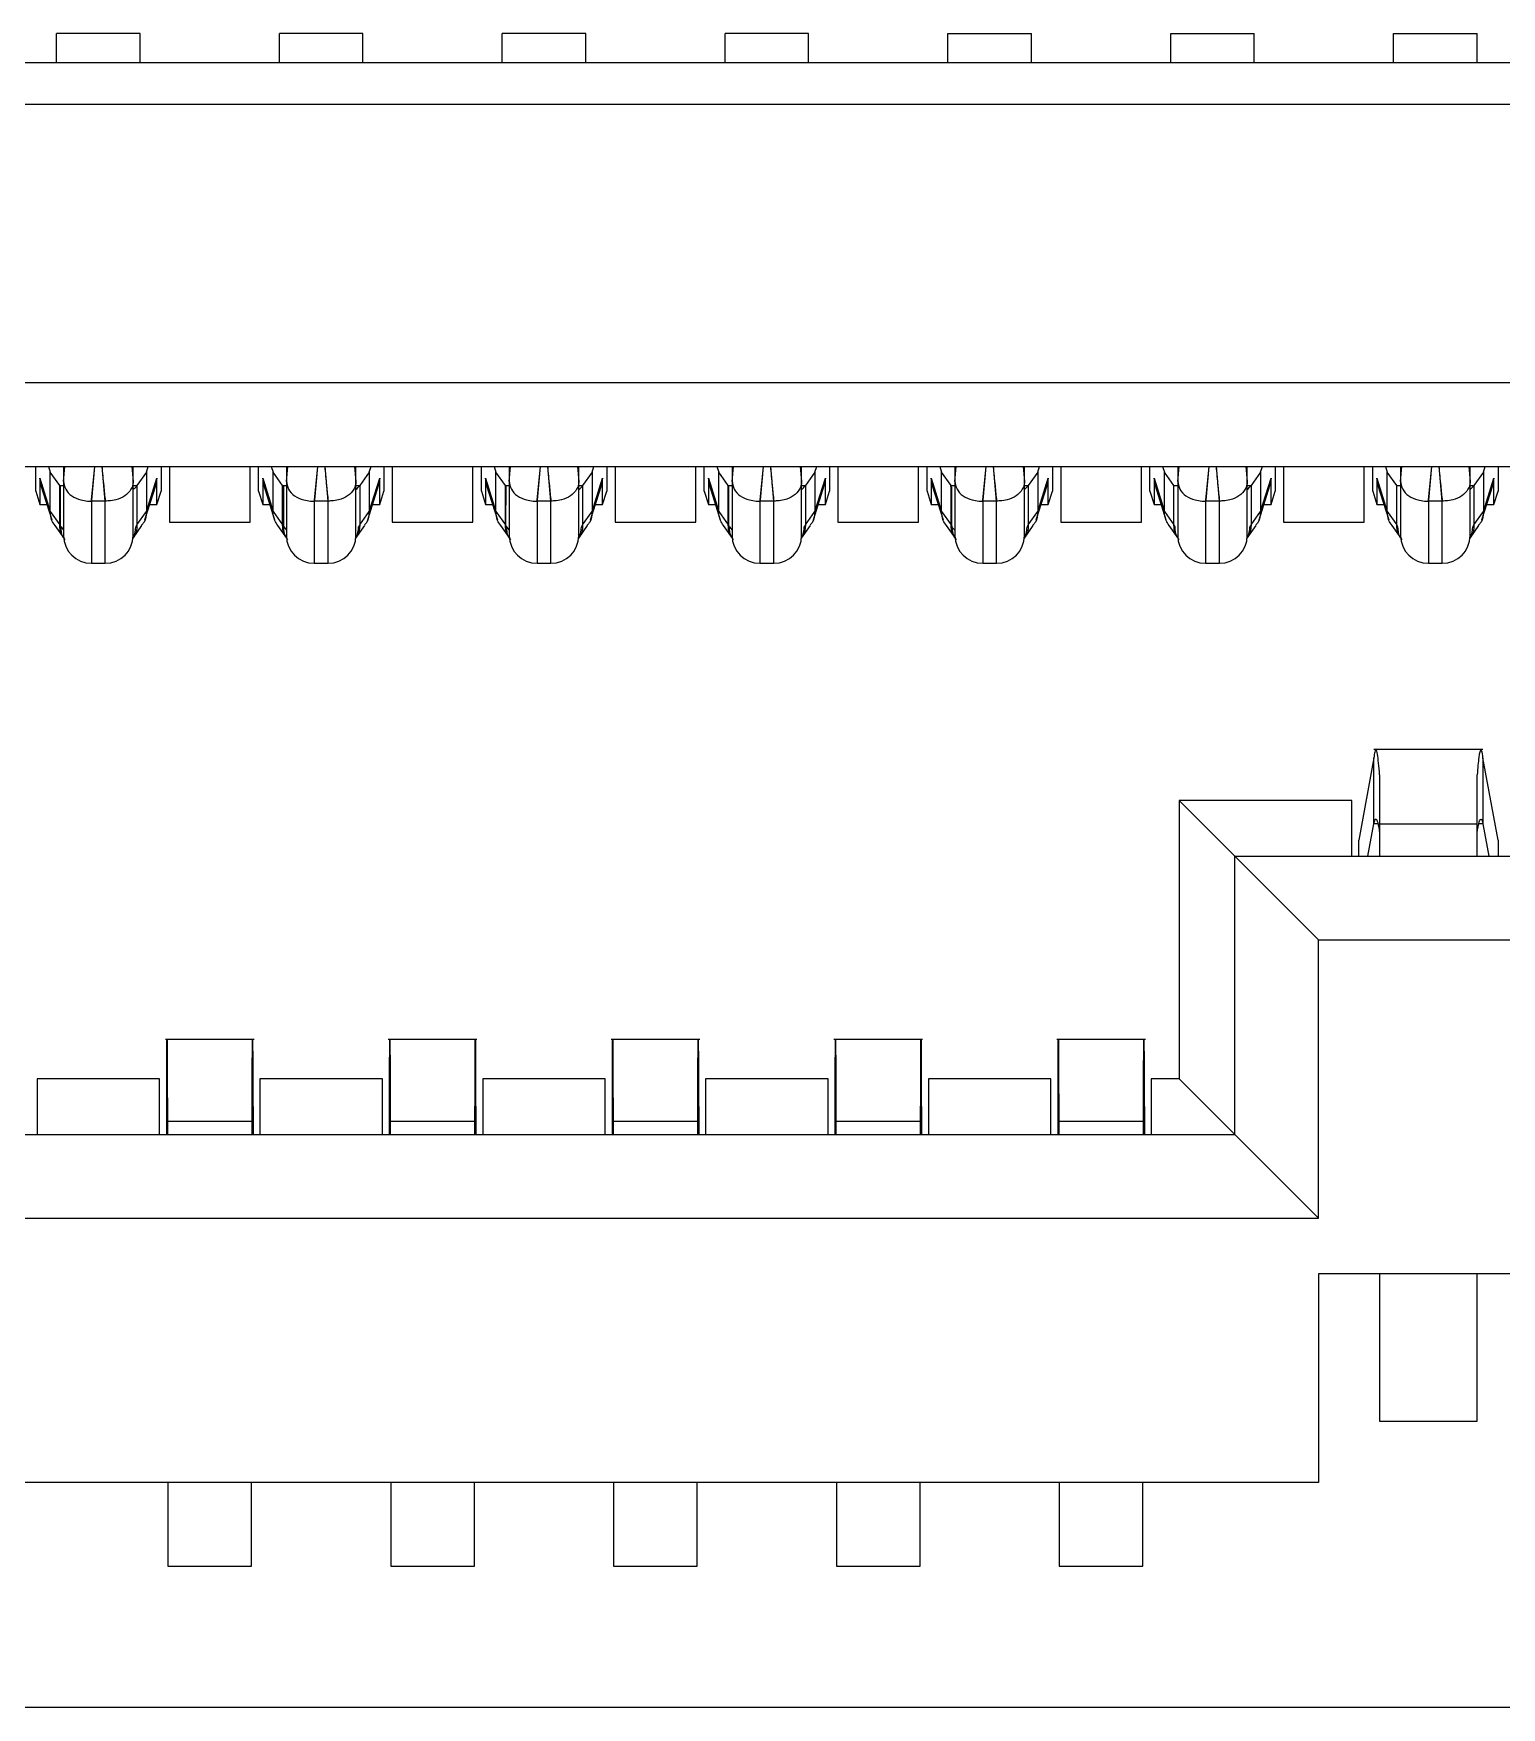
# Model space of a CAD drawing. Header units: millimetres. Extents: x -98.2 to -8.2, y 5.1 to 75.1.
# Drawn here: x -45.28 to -40.01, y 5.12 to 11.14 of the extents above; entities that cross this region are included whole.
import ezdxf

# ---------------------------------------------------------------- set-up
doc = ezdxf.new("R2010")
doc.units = ezdxf.units.MM

msp = doc.modelspace()

# ---------------------------------------------------------------- linework, layer by layer
at = {"color": 7, "linetype": 'Continuous', "lineweight": 25}
for p, q in [((-44.8945, 11.1363), (-45.1945, 11.1363)), ((-45.1945, 11.0313), (-45.1945, 11.1363)), ((-44.8945, 11.0313), (-44.8945, 11.1363)), ((-44.0945, 11.1363), (-44.3945, 11.1363)), ((-44.3945, 11.0313), (-44.3945, 11.1363)), ((-44.0945, 11.0313), (-44.0945, 11.1363)), ((-43.2945, 11.1363), (-43.5945, 11.1363)), ((-43.5945, 11.0313), (-43.5945, 11.1363)), ((-43.2945, 11.0313), (-43.2945, 11.1363)), ((-42.4945, 11.1363), (-42.7945, 11.1363)), ((-42.7945, 11.0313), (-42.7945, 11.1363)), ((-42.4945, 11.0313), (-42.4945, 11.1363)), ((-41.9945, 11.1363), (-41.6945, 11.1363)), ((-41.9945, 11.0313), (-41.9945, 11.1363)), ((-41.6945, 11.0313), (-41.6945, 11.1363)), ((-41.1945, 11.1363), (-40.8945, 11.1363)), ((-41.1945, 11.0313), (-41.1945, 11.1363)), ((-40.8945, 11.0313), (-40.8945, 11.1363)), ((-40.3945, 11.1363), (-40.0945, 11.1363)), ((-40.3945, 11.0313), (-40.3945, 11.1363)), ((-40.0945, 11.0313), (-40.0945, 11.1363)), ((-20.1324, 11.0313), (-56.5966, 11.0313)), ((-20.2695, 10.8813), (-56.4595, 10.8813)), ((-21.2195, 9.8813), (-55.5095, 9.8813)), ((-55.2095, 9.5813), (-21.5195, 9.5813)), ((-45.2695, 9.4928), (-45.2695, 9.5813)), ((-45.2236, 9.5813), (-45.217, 9.5602)), ((-45.1695, 9.5813), (-45.1694, 9.5276)), ((-45.1694, 9.5276), (-45.1647, 9.5813)), ((-45.0583, 9.5815), (-45.069, 9.4596)), ((-45.069, 9.4596), (-45.0569, 9.5815)), ((-45.0197, 9.4568), (-45.0307, 9.5815)), ((-44.9243, 9.5813), (-44.9196, 9.5276)), ((-44.9196, 9.5276), (-44.9195, 9.5813)), ((-44.872, 9.5602), (-44.8654, 9.5813)), ((-44.8195, 9.5813), (-44.8195, 9.4928)), ((-44.7895, 9.5813), (-44.7895, 9.3813)), ((-44.4995, 9.3813), (-44.4995, 9.5813)), ((-44.4695, 9.4928), (-44.4695, 9.5813)), ((-44.4236, 9.5813), (-44.417, 9.5602)), ((-44.3695, 9.5813), (-44.3694, 9.5276)), ((-44.3694, 9.5276), (-44.3647, 9.5813)), ((-44.2583, 9.5815), (-44.269, 9.4596)), ((-44.269, 9.4596), (-44.2569, 9.5815)), ((-44.2197, 9.4568), (-44.2307, 9.5815)), ((-44.1243, 9.5813), (-44.1196, 9.5276)), ((-44.1196, 9.5276), (-44.1195, 9.5813)), ((-44.072, 9.5602), (-44.0654, 9.5813)), ((-44.0195, 9.5813), (-44.0195, 9.4928)), ((-43.9895, 9.5813), (-43.9895, 9.3813)), ((-43.6995, 9.3813), (-43.6995, 9.5813)), ((-43.6695, 9.4928), (-43.6695, 9.5813)), ((-43.6236, 9.5813), (-43.617, 9.5602)), ((-43.5695, 9.5813), (-43.5694, 9.5276)), ((-43.5694, 9.5276), (-43.5647, 9.5813)), ((-43.4583, 9.5815), (-43.469, 9.4596)), ((-43.469, 9.4596), (-43.4569, 9.5815)), ((-43.4197, 9.4568), (-43.4307, 9.5815)), ((-43.3243, 9.5813), (-43.3196, 9.5276)), ((-43.3196, 9.5276), (-43.3195, 9.5813)), ((-43.272, 9.5602), (-43.2654, 9.5813)), ((-43.2195, 9.5813), (-43.2195, 9.4928)), ((-43.1895, 9.5813), (-43.1895, 9.3813)), ((-42.8995, 9.3813), (-42.8995, 9.5813)), ((-42.8695, 9.4928), (-42.8695, 9.5813)), ((-42.8236, 9.5813), (-42.817, 9.5602)), ((-42.7695, 9.5813), (-42.7694, 9.5276)), ((-42.7694, 9.5276), (-42.7647, 9.5813)), ((-42.6583, 9.5815), (-42.669, 9.4596)), ((-42.669, 9.4596), (-42.6569, 9.5815)), ((-42.6197, 9.4568), (-42.6307, 9.5815)), ((-42.5243, 9.5813), (-42.5196, 9.5276)), ((-42.5196, 9.5276), (-42.5195, 9.5813)), ((-42.472, 9.5602), (-42.4654, 9.5813)), ((-42.4195, 9.5813), (-42.4195, 9.4928)), ((-42.3895, 9.5813), (-42.3895, 9.3813)), ((-42.0995, 9.3813), (-42.0995, 9.5813)), ((-42.0695, 9.4928), (-42.0695, 9.5813)), ((-42.0236, 9.5813), (-42.017, 9.5602)), ((-41.9695, 9.5813), (-41.9694, 9.5276)), ((-41.9694, 9.5276), (-41.9647, 9.5813)), ((-41.8583, 9.5815), (-41.869, 9.4596)), ((-41.869, 9.4596), (-41.8569, 9.5815)), ((-41.8197, 9.4568), (-41.8307, 9.5815)), ((-41.7243, 9.5813), (-41.7196, 9.5276)), ((-41.7196, 9.5276), (-41.7195, 9.5813)), ((-41.672, 9.5602), (-41.6654, 9.5813)), ((-41.6195, 9.5813), (-41.6195, 9.4928)), ((-41.5895, 9.5813), (-41.5895, 9.3813)), ((-41.2995, 9.3813), (-41.2995, 9.5813)), ((-41.2695, 9.4928), (-41.2695, 9.5813)), ((-41.2236, 9.5813), (-41.217, 9.5602)), ((-41.1695, 9.5813), (-41.1694, 9.5276)), ((-41.1694, 9.5276), (-41.1647, 9.5813)), ((-41.0583, 9.5815), (-41.069, 9.4596)), ((-41.069, 9.4596), (-41.0569, 9.5815)), ((-41.0197, 9.4568), (-41.0307, 9.5815)), ((-40.9243, 9.5813), (-40.9196, 9.5276)), ((-40.9196, 9.5276), (-40.9195, 9.5813)), ((-40.872, 9.5602), (-40.8654, 9.5813)), ((-40.8195, 9.5813), (-40.8195, 9.4928)), ((-40.7895, 9.5813), (-40.7895, 9.3813)), ((-40.4995, 9.3813), (-40.4995, 9.5813)), ((-40.4695, 9.4928), (-40.4695, 9.5813)), ((-40.4236, 9.5813), (-40.417, 9.5602)), ((-40.3695, 9.5813), (-40.3694, 9.5276)), ((-40.3694, 9.5276), (-40.3647, 9.5813)), ((-40.2583, 9.5815), (-40.269, 9.4596)), ((-40.269, 9.4596), (-40.2569, 9.5815)), ((-40.2197, 9.4568), (-40.2307, 9.5815)), ((-40.1243, 9.5813), (-40.1196, 9.5276)), ((-40.1196, 9.5276), (-40.1195, 9.5813)), ((-40.072, 9.5602), (-40.0654, 9.5813)), ((-40.0195, 9.5813), (-40.0195, 9.4928)), ((-45.2545, 9.5391), (-45.217, 9.4189)), ((-45.2545, 9.5391), (-45.2545, 9.4449)), ((-45.2491, 9.5129), (-45.2545, 9.5391)), ((-45.2505, 9.5126), (-45.2119, 9.3891)), ((-45.1832, 9.5123), (-45.217, 9.5602)), ((-45.217, 9.4189), (-45.217, 9.5602)), ((-45.1832, 9.5123), (-45.1809, 9.5099)), ((-45.1832, 9.371), (-45.1832, 9.5123)), ((-45.1832, 9.5123), (-45.1695, 9.5123)), ((-45.182, 9.5098), (-45.1819, 9.3662)), ((-45.1695, 9.5276), (-45.1695, 9.3332)), ((-44.9195, 9.3332), (-44.9195, 9.5276)), ((-44.9195, 9.5123), (-44.9058, 9.5123)), ((-44.872, 9.5602), (-44.9058, 9.5123)), ((-44.9058, 9.5123), (-44.9058, 9.371)), ((-44.8771, 9.3891), (-44.8385, 9.5126)), ((-44.872, 9.5602), (-44.872, 9.4189)), ((-44.872, 9.4189), (-44.8345, 9.5391)), ((-44.8345, 9.5391), (-44.8399, 9.5129)), ((-44.8345, 9.4449), (-44.8345, 9.5391)), ((-44.4545, 9.5391), (-44.417, 9.4189)), ((-44.4545, 9.5391), (-44.4545, 9.4449)), ((-44.4491, 9.5129), (-44.4545, 9.5391)), ((-44.4505, 9.5126), (-44.4119, 9.3891)), ((-44.3832, 9.5123), (-44.417, 9.5602)), ((-44.417, 9.4189), (-44.417, 9.5602)), ((-44.3832, 9.5123), (-44.3805, 9.5095)), ((-44.3832, 9.371), (-44.3832, 9.5123)), ((-44.3832, 9.5123), (-44.3695, 9.5123)), ((-44.3802, 9.5099), (-44.3801, 9.3659)), ((-44.3695, 9.5276), (-44.3695, 9.3332)), ((-44.1195, 9.3332), (-44.1195, 9.5276)), ((-44.1195, 9.5123), (-44.1058, 9.5123)), ((-44.072, 9.5602), (-44.1058, 9.5123)), ((-44.1058, 9.5123), (-44.1058, 9.371)), ((-44.0771, 9.3891), (-44.0385, 9.5126)), ((-44.072, 9.5602), (-44.072, 9.4189)), ((-44.072, 9.4189), (-44.0345, 9.5391)), ((-44.0345, 9.5391), (-44.0399, 9.5129)), ((-44.0345, 9.4449), (-44.0345, 9.5391)), ((-43.6545, 9.5391), (-43.617, 9.4189)), ((-43.6545, 9.5391), (-43.6545, 9.4449)), ((-43.6491, 9.5129), (-43.6545, 9.5391)), ((-43.6505, 9.5126), (-43.6119, 9.3891)), ((-43.5832, 9.5123), (-43.617, 9.5602)), ((-43.617, 9.4189), (-43.617, 9.5602)), ((-43.5832, 9.371), (-43.5832, 9.5123)), ((-43.5832, 9.5123), (-43.5695, 9.5123)), ((-43.5818, 9.5116), (-43.5823, 9.3698)), ((-43.5695, 9.5276), (-43.5695, 9.3332)), ((-43.3195, 9.3332), (-43.3195, 9.5276)), ((-43.3195, 9.5123), (-43.3058, 9.5123)), ((-43.272, 9.5602), (-43.3058, 9.5123)), ((-43.3058, 9.5123), (-43.3058, 9.371)), ((-43.2771, 9.3891), (-43.2385, 9.5126)), ((-43.272, 9.5602), (-43.272, 9.4189)), ((-43.272, 9.4189), (-43.2345, 9.5391)), ((-43.2345, 9.5391), (-43.2399, 9.5129)), ((-43.2345, 9.4449), (-43.2345, 9.5391)), ((-42.8545, 9.5391), (-42.817, 9.4189)), ((-42.8545, 9.5391), (-42.8545, 9.4449)), ((-42.8491, 9.5129), (-42.8545, 9.5391)), ((-42.8505, 9.5126), (-42.8119, 9.3891)), ((-42.7832, 9.5123), (-42.817, 9.5602)), ((-42.817, 9.4189), (-42.817, 9.5602)), ((-42.7832, 9.371), (-42.7832, 9.5123)), ((-42.7832, 9.5123), (-42.7695, 9.5123)), ((-42.7817, 9.5115), (-42.782, 9.3694)), ((-42.7695, 9.5276), (-42.7695, 9.3332)), ((-42.5195, 9.3332), (-42.5195, 9.5276)), ((-42.5195, 9.5123), (-42.5058, 9.5123)), ((-42.472, 9.5602), (-42.5058, 9.5123)), ((-42.5058, 9.5123), (-42.5058, 9.371)), ((-42.4771, 9.3891), (-42.4385, 9.5126)), ((-42.472, 9.5602), (-42.472, 9.4189)), ((-42.472, 9.4189), (-42.4345, 9.5391)), ((-42.4345, 9.5391), (-42.4399, 9.5129)), ((-42.4345, 9.4449), (-42.4345, 9.5391)), ((-42.0545, 9.5391), (-42.017, 9.4189)), ((-42.0545, 9.5391), (-42.0545, 9.4449)), ((-42.0491, 9.5129), (-42.0545, 9.5391)), ((-42.0505, 9.5126), (-42.0119, 9.3891)), ((-41.9832, 9.5123), (-42.017, 9.5602)), ((-42.017, 9.4189), (-42.017, 9.5602)), ((-41.9832, 9.5123), (-41.9695, 9.5123)), ((-41.9832, 9.371), (-41.9832, 9.5081)), ((-41.9814, 9.5068), (-41.9812, 9.3632)), ((-41.9695, 9.5276), (-41.9695, 9.3332)), ((-41.7195, 9.3332), (-41.7195, 9.5276)), ((-41.7195, 9.5123), (-41.7058, 9.5123)), ((-41.672, 9.5602), (-41.7058, 9.5123)), ((-41.7058, 9.5123), (-41.7058, 9.371)), ((-41.6771, 9.3891), (-41.6385, 9.5126)), ((-41.672, 9.5602), (-41.672, 9.4189)), ((-41.672, 9.4189), (-41.6345, 9.5391)), ((-41.6345, 9.5391), (-41.6399, 9.5129)), ((-41.6345, 9.4449), (-41.6345, 9.5391)), ((-41.2545, 9.5391), (-41.217, 9.4189)), ((-41.2545, 9.5391), (-41.2545, 9.4449)), ((-41.2491, 9.5129), (-41.2545, 9.5391)), ((-41.2505, 9.5126), (-41.2119, 9.3891)), ((-41.1832, 9.5123), (-41.217, 9.5602)), ((-41.217, 9.4189), (-41.217, 9.5602)), ((-41.1832, 9.371), (-41.1832, 9.5123)), ((-41.1832, 9.5123), (-41.1695, 9.5123)), ((-41.1695, 9.5276), (-41.1695, 9.3332)), ((-40.9195, 9.3332), (-40.9195, 9.5276)), ((-40.9195, 9.5123), (-40.9058, 9.5123)), ((-40.872, 9.5602), (-40.9058, 9.5123)), ((-40.9058, 9.5123), (-40.9058, 9.371)), ((-40.8771, 9.3891), (-40.8385, 9.5126)), ((-40.872, 9.5602), (-40.872, 9.4189)), ((-40.872, 9.4189), (-40.8345, 9.5391)), ((-40.8345, 9.5391), (-40.8399, 9.5129)), ((-40.8345, 9.4449), (-40.8345, 9.5391)), ((-40.4545, 9.5391), (-40.417, 9.4189)), ((-40.4545, 9.5391), (-40.4545, 9.4449)), ((-40.4491, 9.5129), (-40.4545, 9.5391)), ((-40.4505, 9.5126), (-40.4119, 9.3891)), ((-40.3832, 9.5123), (-40.417, 9.5602)), ((-40.417, 9.4189), (-40.417, 9.5602)), ((-40.3832, 9.371), (-40.3832, 9.5123)), ((-40.3832, 9.5123), (-40.3695, 9.5123)), ((-40.3695, 9.5276), (-40.3695, 9.3332)), ((-40.1195, 9.3332), (-40.1195, 9.5276)), ((-40.1195, 9.5123), (-40.1058, 9.5123)), ((-40.072, 9.5602), (-40.1058, 9.5123)), ((-40.1058, 9.5123), (-40.1058, 9.371)), ((-40.0771, 9.3891), (-40.0385, 9.5126)), ((-40.072, 9.5602), (-40.072, 9.4189)), ((-40.072, 9.4189), (-40.0345, 9.5391)), ((-40.0345, 9.5391), (-40.0399, 9.5129)), ((-40.0345, 9.4449), (-40.0345, 9.5391)), ((-45.2695, 9.4928), (-45.2545, 9.4449)), ((-45.2545, 9.4449), (-45.2293, 9.4449)), ((-45.1832, 9.4449), (-45.182, 9.4449)), ((-45.0695, 9.4562), (-45.069, 9.4596)), ((-45.0196, 9.4568), (-45.0695, 9.4562)), ((-45.0695, 9.4562), (-45.0695, 9.2332)), ((-45.0195, 9.2332), (-45.0195, 9.4568)), ((-44.8597, 9.4449), (-44.8345, 9.4449)), ((-44.8345, 9.4449), (-44.8195, 9.4928)), ((-44.4695, 9.4928), (-44.4545, 9.4449)), ((-44.4545, 9.4449), (-44.4293, 9.4449)), ((-44.2695, 9.4562), (-44.269, 9.4596)), ((-44.2196, 9.4568), (-44.2695, 9.4562)), ((-44.2695, 9.4562), (-44.2695, 9.2332)), ((-44.2195, 9.2332), (-44.2195, 9.4568)), ((-44.0597, 9.4449), (-44.0345, 9.4449)), ((-44.0345, 9.4449), (-44.0195, 9.4928)), ((-43.6695, 9.4928), (-43.6545, 9.4449)), ((-43.6545, 9.4449), (-43.6293, 9.4449)), ((-43.5832, 9.4449), (-43.5821, 9.4449)), ((-43.4695, 9.4562), (-43.469, 9.4596)), ((-43.4196, 9.4568), (-43.4695, 9.4562)), ((-43.4695, 9.4562), (-43.4695, 9.2332)), ((-43.4195, 9.2332), (-43.4195, 9.4568)), ((-43.2597, 9.4449), (-43.2345, 9.4449)), ((-43.2345, 9.4449), (-43.2195, 9.4928)), ((-42.8695, 9.4928), (-42.8545, 9.4449)), ((-42.8545, 9.4449), (-42.8293, 9.4449)), ((-42.7832, 9.4449), (-42.7818, 9.4449)), ((-42.6695, 9.4562), (-42.669, 9.4596)), ((-42.6196, 9.4568), (-42.6695, 9.4562)), ((-42.6695, 9.4562), (-42.6695, 9.2332)), ((-42.6195, 9.2332), (-42.6195, 9.4568)), ((-42.4597, 9.4449), (-42.4345, 9.4449)), ((-42.4345, 9.4449), (-42.4195, 9.4928)), ((-42.0695, 9.4928), (-42.0545, 9.4449)), ((-42.0545, 9.4449), (-42.0293, 9.4449)), ((-41.9832, 9.4449), (-41.9813, 9.4449)), ((-41.8695, 9.4562), (-41.869, 9.4596)), ((-41.8196, 9.4568), (-41.8695, 9.4562)), ((-41.8695, 9.4562), (-41.8695, 9.2332)), ((-41.8195, 9.2332), (-41.8195, 9.4568)), ((-41.6597, 9.4449), (-41.6345, 9.4449)), ((-41.6345, 9.4449), (-41.6195, 9.4928)), ((-41.2695, 9.4928), (-41.2545, 9.4449)), ((-41.2545, 9.4449), (-41.2293, 9.4449)), ((-41.0695, 9.4562), (-41.069, 9.4596)), ((-41.0196, 9.4568), (-41.0695, 9.4562)), ((-41.0695, 9.4562), (-41.0695, 9.2332)), ((-41.0195, 9.2332), (-41.0195, 9.4568)), ((-40.8597, 9.4449), (-40.8345, 9.4449)), ((-40.8345, 9.4449), (-40.8195, 9.4928)), ((-40.4695, 9.4928), (-40.4545, 9.4449)), ((-40.4545, 9.4449), (-40.4293, 9.4449)), ((-40.2695, 9.4562), (-40.269, 9.4596)), ((-40.2196, 9.4568), (-40.2695, 9.4562)), ((-40.2695, 9.4562), (-40.2695, 9.2332)), ((-40.2195, 9.2332), (-40.2195, 9.4568)), ((-40.0597, 9.4449), (-40.0345, 9.4449)), ((-40.0345, 9.4449), (-40.0195, 9.4928)), ((-45.217, 9.4189), (-45.1832, 9.371)), ((-44.9058, 9.371), (-44.872, 9.4189)), ((-44.7895, 9.3813), (-44.4995, 9.3813)), ((-44.417, 9.4189), (-44.3832, 9.371)), ((-44.1058, 9.371), (-44.072, 9.4189)), ((-43.9895, 9.3813), (-43.6995, 9.3813)), ((-43.617, 9.4189), (-43.5832, 9.371)), ((-43.3058, 9.371), (-43.272, 9.4189)), ((-43.1895, 9.3813), (-42.8995, 9.3813)), ((-42.817, 9.4189), (-42.7832, 9.371)), ((-42.5058, 9.371), (-42.472, 9.4189)), ((-42.3895, 9.3813), (-42.0995, 9.3813)), ((-42.017, 9.4189), (-41.9832, 9.371)), ((-41.7058, 9.371), (-41.672, 9.4189)), ((-41.5895, 9.3813), (-41.2995, 9.3813)), ((-41.217, 9.4189), (-41.1832, 9.371)), ((-40.9058, 9.371), (-40.872, 9.4189)), ((-40.7895, 9.3813), (-40.4995, 9.3813)), ((-40.417, 9.4189), (-40.3832, 9.371)), ((-40.1058, 9.371), (-40.072, 9.4189)), ((-45.2011, 9.3686), (-45.169, 9.3232)), ((-45.1788, 9.3647), (-45.1808, 9.3676)), ((-45.1782, 9.3647), (-45.1695, 9.3524)), ((-45.17, 9.3248), (-45.169, 9.3232)), ((-44.92, 9.3232), (-44.8879, 9.3686)), ((-44.92, 9.3232), (-44.919, 9.3248)), ((-44.4011, 9.3686), (-44.369, 9.3232)), ((-44.3832, 9.371), (-44.3824, 9.3699)), ((-44.3804, 9.367), (-44.3788, 9.3647)), ((-44.379, 9.3647), (-44.3695, 9.3524)), ((-44.37, 9.3248), (-44.369, 9.3232)), ((-44.12, 9.3232), (-44.0879, 9.3686)), ((-44.12, 9.3232), (-44.119, 9.3248)), ((-43.6011, 9.3686), (-43.569, 9.3232)), ((-43.5832, 9.371), (-43.5788, 9.3647)), ((-43.5787, 9.3647), (-43.5695, 9.3524)), ((-43.57, 9.3248), (-43.569, 9.3232)), ((-43.32, 9.3232), (-43.2879, 9.3686)), ((-43.32, 9.3232), (-43.319, 9.3248)), ((-42.8011, 9.3686), (-42.769, 9.3232)), ((-42.7788, 9.3647), (-42.7832, 9.371)), ((-42.7787, 9.3647), (-42.7695, 9.3524)), ((-42.77, 9.3248), (-42.769, 9.3232)), ((-42.52, 9.3232), (-42.4879, 9.3686)), ((-42.52, 9.3232), (-42.519, 9.3248)), ((-42.0011, 9.3686), (-41.969, 9.3232)), ((-41.9832, 9.371), (-41.9787, 9.3646)), ((-41.9815, 9.3643), (-41.9695, 9.3524)), ((-41.97, 9.3248), (-41.969, 9.3232)), ((-41.72, 9.3232), (-41.6879, 9.3686)), ((-41.72, 9.3232), (-41.719, 9.3248)), ((-41.2011, 9.3686), (-41.169, 9.3232)), ((-41.1788, 9.3647), (-41.1832, 9.371)), ((-41.17, 9.3248), (-41.169, 9.3232)), ((-40.92, 9.3232), (-40.8879, 9.3686)), ((-40.92, 9.3232), (-40.919, 9.3248)), ((-40.4011, 9.3686), (-40.369, 9.3232)), ((-40.3788, 9.3647), (-40.3832, 9.371)), ((-40.37, 9.3248), (-40.369, 9.3232)), ((-40.12, 9.3232), (-40.0879, 9.3686)), ((-40.12, 9.3232), (-40.119, 9.3248)), ((-45.0695, 9.2332), (-45.0195, 9.2332)), ((-44.2695, 9.2332), (-44.2195, 9.2332)), ((-43.4695, 9.2332), (-43.4195, 9.2332)), ((-42.6695, 9.2332), (-42.6195, 9.2332)), ((-41.8695, 9.2332), (-41.8195, 9.2332)), ((-41.0695, 9.2332), (-41.0195, 9.2332)), ((-40.2695, 9.2332), (-40.2195, 9.2332)), ((-40.0735, 8.5647), (-40.4655, 8.5647)), ((-40.4655, 8.5346), (-40.5195, 8.239)), ((-40.4655, 8.2978), (-40.4655, 8.5346)), ((-40.0735, 8.5346), (-40.0735, 8.2978)), ((-40.0195, 8.239), (-40.0735, 8.5346)), ((-40.4445, 8.4734), (-40.4445, 8.1813)), ((-40.0945, 8.1813), (-40.0945, 8.4734)), ((-41.1645, 8.3813), (-41.1645, 7.3813)), ((-40.9645, 8.1813), (-41.1645, 8.3813)), ((-40.5445, 8.3813), (-41.1645, 8.3813)), ((-40.5445, 8.1813), (-40.5445, 8.3813)), ((-40.5195, 8.1813), (-40.5195, 8.239)), ((-40.4868, 8.1813), (-40.4655, 8.2978)), ((-40.4505, 8.2978), (-40.4655, 8.2978)), ((-40.0945, 8.2957), (-40.4445, 8.2957)), ((-40.0735, 8.2978), (-40.0882, 8.2978)), ((-40.0735, 8.2978), (-40.0522, 8.1813)), ((-40.0195, 8.239), (-40.0195, 8.1813)), ((-40.6645, 7.8813), (-40.9645, 8.1813)), ((-40.9645, 8.1813), (-21.5195, 8.1813)), ((-40.9645, 7.1813), (-40.9645, 8.1813)), ((-40.6645, 6.8813), (-40.6645, 7.8813)), ((-40.6645, 7.8813), (-21.2195, 7.8813)), ((-44.4851, 7.5225), (-44.8039, 7.5225)), ((-43.6851, 7.5225), (-44.0039, 7.5225)), ((-42.8851, 7.5225), (-43.2039, 7.5225)), ((-42.0851, 7.5225), (-42.4039, 7.5225)), ((-41.2851, 7.5225), (-41.6039, 7.5225)), ((-44.8245, 7.3813), (-45.2645, 7.3813)), ((-45.2645, 7.3813), (-45.2645, 7.1813)), ((-44.8245, 7.1813), (-44.8245, 7.3813)), ((-44.7989, 7.3839), (-44.7999, 7.1813)), ((-44.7989, 7.1872), (-44.7989, 7.3839)), ((-44.4901, 7.3839), (-44.4901, 7.1872)), ((-44.4901, 7.3839), (-44.4892, 7.1813)), ((-44.0245, 7.3813), (-44.4645, 7.3813)), ((-44.4645, 7.3813), (-44.4645, 7.1813)), ((-44.0245, 7.1813), (-44.0245, 7.3813)), ((-43.9989, 7.3839), (-43.9999, 7.1813)), ((-43.9989, 7.1872), (-43.9989, 7.3839)), ((-43.6901, 7.3839), (-43.6901, 7.1872)), ((-43.6901, 7.3839), (-43.6892, 7.1813)), ((-43.2245, 7.3813), (-43.6645, 7.3813)), ((-43.6645, 7.3813), (-43.6645, 7.1813)), ((-43.2245, 7.1813), (-43.2245, 7.3813)), ((-43.1989, 7.3839), (-43.1999, 7.1813)), ((-43.1989, 7.1872), (-43.1989, 7.3839)), ((-42.8901, 7.3839), (-42.8901, 7.1872)), ((-42.8901, 7.3839), (-42.8892, 7.1813)), ((-42.4245, 7.3813), (-42.8645, 7.3813)), ((-42.8645, 7.3813), (-42.8645, 7.1813)), ((-42.4245, 7.1813), (-42.4245, 7.3813)), ((-42.3989, 7.3839), (-42.3999, 7.1813)), ((-42.3989, 7.1872), (-42.3989, 7.3839)), ((-42.0901, 7.3839), (-42.0901, 7.1872)), ((-42.0901, 7.3839), (-42.0892, 7.1813)), ((-41.6245, 7.3813), (-42.0645, 7.3813)), ((-42.0645, 7.3813), (-42.0645, 7.1813)), ((-41.6245, 7.1813), (-41.6245, 7.3813)), ((-41.5989, 7.3839), (-41.5999, 7.1813)), ((-41.5989, 7.1872), (-41.5989, 7.3839)), ((-41.2901, 7.3839), (-41.2901, 7.1872)), ((-41.2901, 7.3839), (-41.2892, 7.1813)), ((-41.1645, 7.3813), (-41.2645, 7.3813)), ((-41.2645, 7.3813), (-41.2645, 7.1813)), ((-40.9645, 7.1813), (-41.1645, 7.3813)), ((-44.7966, 7.2278), (-44.7966, 7.1813)), ((-44.7966, 7.2278), (-44.7964, 7.1813)), ((-44.4924, 7.2278), (-44.7966, 7.2278)), ((-44.4926, 7.1813), (-44.4924, 7.2278)), ((-44.4924, 7.1813), (-44.4924, 7.2278)), ((-43.9966, 7.2278), (-43.9966, 7.1813)), ((-43.9966, 7.2278), (-43.9964, 7.1813)), ((-43.6924, 7.2278), (-43.9966, 7.2278)), ((-43.6926, 7.1813), (-43.6924, 7.2278)), ((-43.6924, 7.1813), (-43.6924, 7.2278)), ((-43.1966, 7.2278), (-43.1966, 7.1813)), ((-43.1966, 7.2278), (-43.1964, 7.1813)), ((-42.8924, 7.2278), (-43.1966, 7.2278)), ((-42.8926, 7.1813), (-42.8924, 7.2278)), ((-42.8924, 7.1813), (-42.8924, 7.2278)), ((-42.3966, 7.2278), (-42.3966, 7.1813)), ((-42.3966, 7.2278), (-42.3964, 7.1813)), ((-42.0924, 7.2278), (-42.3966, 7.2278)), ((-42.0926, 7.1813), (-42.0924, 7.2278)), ((-42.0924, 7.1813), (-42.0924, 7.2278)), ((-41.5966, 7.2278), (-41.5966, 7.1813)), ((-41.5966, 7.2278), (-41.5964, 7.1813)), ((-41.2924, 7.2278), (-41.5966, 7.2278)), ((-41.2926, 7.1813), (-41.2924, 7.2278)), ((-41.2924, 7.1813), (-41.2924, 7.2278)), ((-45.9245, 7.1813), (-40.9645, 7.1813)), ((-44.799, 7.1813), (-44.7989, 7.1872)), ((-44.4901, 7.1872), (-44.49, 7.1813)), ((-43.999, 7.1813), (-43.9989, 7.1872)), ((-43.6901, 7.1872), (-43.69, 7.1813)), ((-43.199, 7.1813), (-43.1989, 7.1872)), ((-42.8901, 7.1872), (-42.89, 7.1813)), ((-42.399, 7.1813), (-42.3989, 7.1872)), ((-42.0901, 7.1872), (-42.09, 7.1813)), ((-41.599, 7.1813), (-41.5989, 7.1872)), ((-41.2901, 7.1872), (-41.29, 7.1813)), ((-40.6645, 6.8813), (-40.9645, 7.1813)), ((-46.2245, 6.8813), (-40.6645, 6.8813)), ((-20.2695, 6.6813), (-40.6645, 6.6813)), ((-40.6645, 6.6813), (-40.6645, 5.9313)), ((-40.4445, 6.6813), (-40.4445, 6.1513)), ((-40.0945, 6.1513), (-40.0945, 6.6813)), ((-40.4445, 6.1513), (-40.0945, 6.1513)), ((-40.6645, 5.9313), (-46.2245, 5.9313)), ((-44.7945, 5.9313), (-44.7945, 5.6313)), ((-44.4945, 5.6313), (-44.4945, 5.9313)), ((-43.9945, 5.9313), (-43.9945, 5.6313)), ((-43.6945, 5.6313), (-43.6945, 5.9313)), ((-43.1945, 5.9313), (-43.1945, 5.6313)), ((-42.8945, 5.6313), (-42.8945, 5.9313)), ((-42.3945, 5.9313), (-42.3945, 5.6313)), ((-42.0945, 5.6313), (-42.0945, 5.9313)), ((-41.5945, 5.9313), (-41.5945, 5.6313)), ((-41.2945, 5.6313), (-41.2945, 5.9313)), ((-44.7945, 5.6313), (-44.4945, 5.6313)), ((-43.9945, 5.6313), (-43.6945, 5.6313)), ((-43.1945, 5.6313), (-42.8945, 5.6313)), ((-42.3945, 5.6313), (-42.0945, 5.6313)), ((-41.5945, 5.6313), (-41.2945, 5.6313)), ((-11.1689, 5.1232), (-95.1689, 5.1232))]:
    msp.add_line(p, q, dxfattribs=at)
for centre, radius, start, end in [((-44.9992, 9.5876), 0.12, 311.64418, 321.11134), ((-44.1997, 9.5881), 0.1206, 311.67142, 321.08421), ((-43.3997, 9.588), 0.1206, 311.66856, 321.08708), ((-42.5997, 9.5881), 0.1207, 311.67214, 321.08348), ((-41.7997, 9.5881), 0.1206, 311.67016, 321.0856), ((-40.9997, 9.5881), 0.1206, 311.67088, 321.08477), ((-40.1997, 9.5881), 0.1206, 311.66997, 321.08559), ((-45.0695, 9.3332), 0.1, 180, 270), ((-45.0195, 9.3332), 0.1, 270, 0), ((-44.9971, 9.3638), 0.0869, 332.64716, 0.60441), ((-44.2695, 9.3332), 0.1, 180, 270), ((-44.2195, 9.3332), 0.1, 270, 0), ((-44.1971, 9.3638), 0.0869, 332.64536, 0.61108), ((-43.4695, 9.3332), 0.1, 180, 270), ((-43.4195, 9.3332), 0.1, 270, 0), ((-43.3971, 9.3638), 0.0869, 332.64546, 0.61071), ((-42.6695, 9.3332), 0.1, 180, 270), ((-42.6195, 9.3332), 0.1, 270, 0), ((-42.5971, 9.3638), 0.0869, 332.64534, 0.61117), ((-41.8695, 9.3332), 0.1, 180, 270), ((-41.8195, 9.3332), 0.1, 270, 0), ((-41.7971, 9.3638), 0.0869, 332.64541, 0.61091), ((-41.0695, 9.3332), 0.1, 180, 270), ((-41.0195, 9.3332), 0.1, 270, 0), ((-40.9971, 9.3638), 0.0869, 332.64538, 0.611), ((-40.2695, 9.3332), 0.1, 180, 270), ((-40.2195, 9.3332), 0.1, 270, 0), ((-40.1971, 9.3638), 0.0869, 332.64542, 0.61086)]:
    msp.add_arc(centre, radius, start, end, dxfattribs=at)
for points, knots in [([(-45.0318, 9.5815), (-45.0297, 9.5582), (-45.026, 9.5166), (-45.0216, 9.4751), (-45.0196, 9.4568)], [0, 0, 0, 0, 0.559892, 1, 1, 1, 1]), ([(-44.2318, 9.5815), (-44.2297, 9.5582), (-44.226, 9.5166), (-44.2216, 9.4751), (-44.2196, 9.4568)], [0, 0, 0, 0, 0.559892, 1, 1, 1, 1]), ([(-43.4318, 9.5815), (-43.4297, 9.5582), (-43.426, 9.5166), (-43.4216, 9.4751), (-43.4196, 9.4568)], [0, 0, 0, 0, 0.559892, 1, 1, 1, 1]), ([(-42.6318, 9.5815), (-42.6297, 9.5582), (-42.626, 9.5166), (-42.6216, 9.4751), (-42.6196, 9.4568)], [0, 0, 0, 0, 0.559892, 1, 1, 1, 1]), ([(-41.8318, 9.5815), (-41.8297, 9.5582), (-41.826, 9.5166), (-41.8216, 9.4751), (-41.8196, 9.4568)], [0, 0, 0, 0, 0.559892, 1, 1, 1, 1]), ([(-41.0318, 9.5815), (-41.0297, 9.5582), (-41.026, 9.5166), (-41.0216, 9.4751), (-41.0196, 9.4568)], [0, 0, 0, 0, 0.559892, 1, 1, 1, 1]), ([(-40.2318, 9.5815), (-40.2297, 9.5582), (-40.226, 9.5166), (-40.2216, 9.4751), (-40.2196, 9.4568)], [0, 0, 0, 0, 0.559892, 1, 1, 1, 1]), ([(-45.1694, 9.5276), (-45.1679, 9.5181), (-45.1649, 9.4991), (-45.1416, 9.4738), (-45.1122, 9.4608), (-45.0869, 9.4567), (-45.074, 9.4564), (-45.0695, 9.4562)], [0, 0, 0, 0, 0.25222, 0.502966, 0.752528, 0.912568, 1, 1, 1, 1]), ([(-44.9195, 9.5276), (-44.9198, 9.5236), (-44.9205, 9.514), (-44.9282, 9.4951), (-44.9476, 9.4736), (-44.9774, 9.4604), (-45.001, 9.4573), (-45.0137, 9.4569), (-45.018, 9.4568), (-45.0196, 9.4568)], [0, 0, 0, 0, 0.108391, 0.256394, 0.506938, 0.754691, 0.918407, 0.969509, 1, 1, 1, 1]), ([(-44.3694, 9.5276), (-44.3679, 9.5181), (-44.3649, 9.4991), (-44.3416, 9.4738), (-44.3122, 9.4608), (-44.2869, 9.4567), (-44.274, 9.4564), (-44.2695, 9.4562)], [0, 0, 0, 0, 0.25222, 0.502966, 0.752528, 0.912568, 1, 1, 1, 1]), ([(-44.1195, 9.5276), (-44.1198, 9.5236), (-44.1205, 9.514), (-44.1282, 9.4951), (-44.1476, 9.4736), (-44.1774, 9.4604), (-44.201, 9.4573), (-44.2137, 9.4569), (-44.218, 9.4568), (-44.2196, 9.4568)], [0, 0, 0, 0, 0.108391, 0.256394, 0.506938, 0.754691, 0.918407, 0.969509, 1, 1, 1, 1]), ([(-43.5694, 9.5276), (-43.5679, 9.5181), (-43.5649, 9.4991), (-43.5416, 9.4738), (-43.5122, 9.4608), (-43.4869, 9.4567), (-43.474, 9.4564), (-43.4695, 9.4562)], [0, 0, 0, 0, 0.25222, 0.502966, 0.752528, 0.912568, 1, 1, 1, 1]), ([(-43.3195, 9.5276), (-43.3198, 9.5236), (-43.3205, 9.514), (-43.3282, 9.4951), (-43.3476, 9.4736), (-43.3774, 9.4604), (-43.401, 9.4573), (-43.4137, 9.4569), (-43.418, 9.4568), (-43.4196, 9.4568)], [0, 0, 0, 0, 0.108391, 0.256394, 0.506938, 0.754691, 0.918407, 0.969509, 1, 1, 1, 1]), ([(-42.7694, 9.5276), (-42.7679, 9.5181), (-42.7649, 9.4991), (-42.7416, 9.4738), (-42.7122, 9.4608), (-42.6869, 9.4567), (-42.674, 9.4564), (-42.6695, 9.4562)], [0, 0, 0, 0, 0.25222, 0.502966, 0.752528, 0.912568, 1, 1, 1, 1]), ([(-42.5195, 9.5276), (-42.5198, 9.5236), (-42.5205, 9.514), (-42.5282, 9.4951), (-42.5476, 9.4736), (-42.5774, 9.4604), (-42.601, 9.4573), (-42.6137, 9.4569), (-42.618, 9.4568), (-42.6196, 9.4568)], [0, 0, 0, 0, 0.108391, 0.256394, 0.506938, 0.754691, 0.918407, 0.969509, 1, 1, 1, 1]), ([(-41.9832, 9.5123), (-41.9839, 9.5117), (-41.985, 9.5109), (-41.985, 9.5097), (-41.9842, 9.5083), (-41.9823, 9.5075), (-41.9809, 9.5069)], [0, 0, 0, 0, 0.306598, 0.453452, 0.603652, 1, 1, 1, 1]), ([(-41.9694, 9.5276), (-41.9679, 9.5181), (-41.9649, 9.4991), (-41.9416, 9.4738), (-41.9122, 9.4608), (-41.8869, 9.4567), (-41.874, 9.4564), (-41.8695, 9.4562)], [0, 0, 0, 0, 0.25222, 0.502966, 0.752528, 0.912568, 1, 1, 1, 1]), ([(-41.7195, 9.5276), (-41.7198, 9.5236), (-41.7205, 9.514), (-41.7282, 9.4951), (-41.7476, 9.4736), (-41.7774, 9.4604), (-41.801, 9.4573), (-41.8137, 9.4569), (-41.818, 9.4568), (-41.8196, 9.4568)], [0, 0, 0, 0, 0.108391, 0.256394, 0.506938, 0.754691, 0.918407, 0.969509, 1, 1, 1, 1]), ([(-41.1694, 9.5276), (-41.1679, 9.5181), (-41.1649, 9.4991), (-41.1416, 9.4738), (-41.1122, 9.4608), (-41.0869, 9.4567), (-41.074, 9.4564), (-41.0695, 9.4562)], [0, 0, 0, 0, 0.25222, 0.502966, 0.752528, 0.912568, 1, 1, 1, 1]), ([(-40.9195, 9.5276), (-40.9198, 9.5236), (-40.9205, 9.514), (-40.9282, 9.4951), (-40.9476, 9.4736), (-40.9774, 9.4604), (-41.001, 9.4573), (-41.0137, 9.4569), (-41.018, 9.4568), (-41.0196, 9.4568)], [0, 0, 0, 0, 0.108391, 0.256394, 0.506938, 0.754691, 0.918407, 0.969509, 1, 1, 1, 1]), ([(-40.3694, 9.5276), (-40.3679, 9.5181), (-40.3649, 9.4991), (-40.3416, 9.4738), (-40.3122, 9.4608), (-40.2869, 9.4567), (-40.274, 9.4564), (-40.2695, 9.4562)], [0, 0, 0, 0, 0.2522202, 0.5029664, 0.7525284, 0.9125685, 1, 1, 1, 1]), ([(-40.1195, 9.5276), (-40.1198, 9.5236), (-40.1205, 9.514), (-40.1282, 9.4951), (-40.1476, 9.4736), (-40.1774, 9.4604), (-40.201, 9.4573), (-40.2137, 9.4569), (-40.218, 9.4568), (-40.2196, 9.4568)], [0, 0, 0, 0, 0.108391, 0.256394, 0.506938, 0.754691, 0.918407, 0.969509, 1, 1, 1, 1]), ([(-45.2, 9.3693), (-45.2042, 9.3752), (-45.2147, 9.3897), (-45.2162, 9.408), (-45.217, 9.4189)], [0, 0, 0, 0, 0.399593, 1, 1, 1, 1]), ([(-44.872, 9.4189), (-44.873, 9.4047), (-44.8742, 9.386), (-44.8866, 9.373), (-44.8895, 9.3699)], [0, 0, 0, 0, 0.765427, 1, 1, 1, 1]), ([(-44.4, 9.3693), (-44.4042, 9.3752), (-44.4147, 9.3897), (-44.4162, 9.408), (-44.417, 9.4189)], [0, 0, 0, 0, 0.399593, 1, 1, 1, 1]), ([(-44.072, 9.4189), (-44.073, 9.4047), (-44.0742, 9.386), (-44.0866, 9.373), (-44.0895, 9.3699)], [0, 0, 0, 0, 0.765427, 1, 1, 1, 1]), ([(-43.6, 9.3693), (-43.6042, 9.3752), (-43.6147, 9.3897), (-43.6162, 9.408), (-43.617, 9.4189)], [0, 0, 0, 0, 0.399593, 1, 1, 1, 1]), ([(-43.272, 9.4189), (-43.273, 9.4047), (-43.2742, 9.386), (-43.2866, 9.373), (-43.2895, 9.3699)], [0, 0, 0, 0, 0.765427, 1, 1, 1, 1]), ([(-42.8, 9.3693), (-42.8042, 9.3752), (-42.8147, 9.3897), (-42.8162, 9.408), (-42.817, 9.4189)], [0, 0, 0, 0, 0.399593, 1, 1, 1, 1]), ([(-42.472, 9.4189), (-42.473, 9.4047), (-42.4742, 9.386), (-42.4866, 9.373), (-42.4895, 9.3699)], [0, 0, 0, 0, 0.765427, 1, 1, 1, 1]), ([(-42, 9.3693), (-42.0042, 9.3752), (-42.0147, 9.3897), (-42.0162, 9.408), (-42.017, 9.4189)], [0, 0, 0, 0, 0.399593, 1, 1, 1, 1]), ([(-41.672, 9.4189), (-41.673, 9.4047), (-41.6742, 9.386), (-41.6866, 9.373), (-41.6895, 9.3699)], [0, 0, 0, 0, 0.765427, 1, 1, 1, 1]), ([(-41.2, 9.3693), (-41.2042, 9.3752), (-41.2147, 9.3897), (-41.2162, 9.408), (-41.217, 9.4189)], [0, 0, 0, 0, 0.399593, 1, 1, 1, 1]), ([(-40.872, 9.4189), (-40.873, 9.4047), (-40.8742, 9.386), (-40.8866, 9.373), (-40.8895, 9.3699)], [0, 0, 0, 0, 0.765427, 1, 1, 1, 1]), ([(-40.4, 9.3693), (-40.4042, 9.3752), (-40.4147, 9.3897), (-40.4162, 9.408), (-40.417, 9.4189)], [0, 0, 0, 0, 0.399593, 1, 1, 1, 1]), ([(-40.072, 9.4189), (-40.073, 9.4047), (-40.0742, 9.386), (-40.0866, 9.373), (-40.0895, 9.3699)], [0, 0, 0, 0, 0.765427, 1, 1, 1, 1]), ([(-45.1687, 9.3255), (-45.1719, 9.3301), (-45.1813, 9.3433), (-45.1824, 9.36), (-45.1832, 9.371)], [0, 0, 0, 0, 0.3430857, 1, 1, 1, 1]), ([(-45.1641, 9.3188), (-45.1668, 9.3221), (-45.1771, 9.3349), (-45.1781, 9.352), (-45.1788, 9.3647)], [0, 0, 0, 0, 0.259158, 1, 1, 1, 1]), ([(-44.9058, 9.371), (-44.9066, 9.3567), (-44.9075, 9.3395), (-44.9184, 9.3276), (-44.9202, 9.3257)], [0, 0, 0, 0, 0.837184, 1, 1, 1, 1]), ([(-44.9058, 9.371), (-44.9067, 9.3698), (-44.9081, 9.3677), (-44.9096, 9.3656), (-44.9102, 9.3647)], [0, 0, 0, 0, 0.554793, 1, 1, 1, 1]), ([(-44.3687, 9.3255), (-44.3719, 9.3301), (-44.3813, 9.3433), (-44.3824, 9.36), (-44.3832, 9.371)], [0, 0, 0, 0, 0.343086, 1, 1, 1, 1]), ([(-44.3641, 9.3187), (-44.3668, 9.3221), (-44.3771, 9.3349), (-44.3781, 9.352), (-44.3788, 9.3647)], [0, 0, 0, 0, 0.259161, 1, 1, 1, 1]), ([(-44.1058, 9.371), (-44.1066, 9.3567), (-44.1075, 9.3395), (-44.1184, 9.3276), (-44.1202, 9.3257)], [0, 0, 0, 0, 0.8371838, 1, 1, 1, 1]), ([(-44.1058, 9.371), (-44.1067, 9.3698), (-44.1081, 9.3677), (-44.1096, 9.3656), (-44.1102, 9.3647)], [0, 0, 0, 0, 0.554796, 1, 1, 1, 1]), ([(-43.5687, 9.3255), (-43.5719, 9.3301), (-43.5813, 9.3433), (-43.5824, 9.36), (-43.5832, 9.371)], [0, 0, 0, 0, 0.3430858, 1, 1, 1, 1]), ([(-43.5641, 9.3187), (-43.5668, 9.3221), (-43.5771, 9.3349), (-43.5781, 9.352), (-43.5788, 9.3647)], [0, 0, 0, 0, 0.259162, 1, 1, 1, 1]), ([(-43.3058, 9.371), (-43.3066, 9.3567), (-43.3075, 9.3395), (-43.3184, 9.3276), (-43.3202, 9.3257)], [0, 0, 0, 0, 0.837184, 1, 1, 1, 1]), ([(-43.3058, 9.371), (-43.3067, 9.3698), (-43.3081, 9.3677), (-43.3096, 9.3656), (-43.3102, 9.3647)], [0, 0, 0, 0, 0.5547963, 1, 1, 1, 1]), ([(-42.7687, 9.3255), (-42.7719, 9.3301), (-42.7813, 9.3433), (-42.7824, 9.36), (-42.7832, 9.371)], [0, 0, 0, 0, 0.343086, 1, 1, 1, 1]), ([(-42.7641, 9.3187), (-42.7668, 9.3221), (-42.7771, 9.3349), (-42.7781, 9.352), (-42.7788, 9.3647)], [0, 0, 0, 0, 0.259162, 1, 1, 1, 1]), ([(-42.5058, 9.371), (-42.5066, 9.3567), (-42.5075, 9.3395), (-42.5184, 9.3276), (-42.5202, 9.3257)], [0, 0, 0, 0, 0.837184, 1, 1, 1, 1]), ([(-42.5058, 9.371), (-42.5067, 9.3698), (-42.5081, 9.3677), (-42.5096, 9.3656), (-42.5102, 9.3647)], [0, 0, 0, 0, 0.554796, 1, 1, 1, 1]), ([(-41.9687, 9.3255), (-41.9719, 9.3301), (-41.9813, 9.3433), (-41.9824, 9.36), (-41.9832, 9.371)], [0, 0, 0, 0, 0.343086, 1, 1, 1, 1]), ([(-41.9641, 9.3187), (-41.9668, 9.322), (-41.9771, 9.3348), (-41.978, 9.3519), (-41.9787, 9.3646)], [0, 0, 0, 0, 0.259231, 1, 1, 1, 1]), ([(-41.7058, 9.371), (-41.7066, 9.3567), (-41.7075, 9.3395), (-41.7184, 9.3276), (-41.7202, 9.3257)], [0, 0, 0, 0, 0.837184, 1, 1, 1, 1]), ([(-41.7058, 9.371), (-41.7067, 9.3698), (-41.7081, 9.3677), (-41.7096, 9.3656), (-41.7102, 9.3647)], [0, 0, 0, 0, 0.554796, 1, 1, 1, 1]), ([(-41.1687, 9.3255), (-41.1719, 9.3301), (-41.1813, 9.3433), (-41.1824, 9.36), (-41.1832, 9.371)], [0, 0, 0, 0, 0.343086, 1, 1, 1, 1]), ([(-41.1641, 9.3187), (-41.1668, 9.3221), (-41.1771, 9.3349), (-41.1781, 9.352), (-41.1788, 9.3647)], [0, 0, 0, 0, 0.259162, 1, 1, 1, 1]), ([(-40.9058, 9.371), (-40.9066, 9.3567), (-40.9075, 9.3395), (-40.9184, 9.3276), (-40.9202, 9.3257)], [0, 0, 0, 0, 0.837184, 1, 1, 1, 1]), ([(-40.9058, 9.371), (-40.9067, 9.3698), (-40.9081, 9.3677), (-40.9096, 9.3656), (-40.9102, 9.3647)], [0, 0, 0, 0, 0.5547963, 1, 1, 1, 1]), ([(-40.3687, 9.3255), (-40.3719, 9.3301), (-40.3813, 9.3433), (-40.3824, 9.36), (-40.3832, 9.371)], [0, 0, 0, 0, 0.343086, 1, 1, 1, 1]), ([(-40.3641, 9.3187), (-40.3668, 9.3221), (-40.3771, 9.3349), (-40.3781, 9.352), (-40.3788, 9.3647)], [0, 0, 0, 0, 0.259162, 1, 1, 1, 1]), ([(-40.1058, 9.371), (-40.1066, 9.3567), (-40.1075, 9.3395), (-40.1184, 9.3276), (-40.1202, 9.3257)], [0, 0, 0, 0, 0.8371838, 1, 1, 1, 1]), ([(-40.1058, 9.371), (-40.1067, 9.3698), (-40.1081, 9.3677), (-40.1096, 9.3656), (-40.1102, 9.3647)], [0, 0, 0, 0, 0.554796, 1, 1, 1, 1]), ([(-40.4579, 8.5647), (-40.4593, 8.5631), (-40.4619, 8.5602), (-40.4644, 8.5424), (-40.4655, 8.5346)], [0, 0, 0, 0, 0.5598329, 1, 1, 1, 1]), ([(-40.4445, 8.4734), (-40.447, 8.5025), (-40.4515, 8.5545), (-40.4559, 8.5616), (-40.4579, 8.5647)], [0, 0, 0, 0, 0.5596, 1, 1, 1, 1]), ([(-40.0811, 8.5647), (-40.0836, 8.5596), (-40.0881, 8.5505), (-40.0925, 8.497), (-40.0945, 8.4734)], [0, 0, 0, 0, 0.5596, 1, 1, 1, 1]), ([(-40.0735, 8.5346), (-40.0749, 8.5443), (-40.0774, 8.5615), (-40.08, 8.5637), (-40.0811, 8.5647)], [0, 0, 0, 0, 0.559903, 1, 1, 1, 1]), ([(-40.4655, 8.2978), (-40.4641, 8.3032), (-40.4616, 8.3129), (-40.459, 8.3141), (-40.4579, 8.3147)], [0, 0, 0, 0, 0.5599007, 1, 1, 1, 1]), ([(-40.0945, 8.2635), (-40.092, 8.2798), (-40.0875, 8.309), (-40.0831, 8.3129), (-40.0811, 8.3147)], [0, 0, 0, 0, 0.5596014, 1, 1, 1, 1]), ([(-40.0811, 8.3147), (-40.0797, 8.3138), (-40.0771, 8.3122), (-40.0746, 8.3022), (-40.0735, 8.2978)], [0, 0, 0, 0, 0.559836, 1, 1, 1, 1]), ([(-44.798, 7.2725), (-44.7982, 7.2677), (-44.7986, 7.259), (-44.7988, 7.2091), (-44.7989, 7.1872)], [0, 0, 0, 0, 0.560439, 1, 1, 1, 1]), ([(-44.4901, 7.1872), (-44.4902, 7.2143), (-44.4905, 7.2628), (-44.4908, 7.2696), (-44.491, 7.2725)], [0, 0, 0, 0, 0.558468, 1, 1, 1, 1]), ([(-43.998, 7.2725), (-43.9982, 7.2677), (-43.9986, 7.259), (-43.9988, 7.2091), (-43.9989, 7.1872)], [0, 0, 0, 0, 0.560439, 1, 1, 1, 1]), ([(-43.6901, 7.1872), (-43.6902, 7.2143), (-43.6905, 7.2628), (-43.6908, 7.2696), (-43.691, 7.2725)], [0, 0, 0, 0, 0.558468, 1, 1, 1, 1]), ([(-43.198, 7.2725), (-43.1982, 7.2677), (-43.1986, 7.259), (-43.1988, 7.2091), (-43.1989, 7.1872)], [0, 0, 0, 0, 0.560439, 1, 1, 1, 1]), ([(-42.8901, 7.1872), (-42.8902, 7.2143), (-42.8905, 7.2628), (-42.8908, 7.2696), (-42.891, 7.2725)], [0, 0, 0, 0, 0.558468, 1, 1, 1, 1]), ([(-42.398, 7.2725), (-42.3982, 7.2677), (-42.3986, 7.259), (-42.3988, 7.2091), (-42.3989, 7.1872)], [0, 0, 0, 0, 0.560439, 1, 1, 1, 1]), ([(-42.0901, 7.1872), (-42.0902, 7.2143), (-42.0905, 7.2628), (-42.0908, 7.2696), (-42.091, 7.2725)], [0, 0, 0, 0, 0.558468, 1, 1, 1, 1]), ([(-41.598, 7.2725), (-41.5982, 7.2677), (-41.5986, 7.259), (-41.5988, 7.2091), (-41.5989, 7.1872)], [0, 0, 0, 0, 0.560439, 1, 1, 1, 1]), ([(-41.2901, 7.1872), (-41.2902, 7.2143), (-41.2905, 7.2628), (-41.2908, 7.2696), (-41.291, 7.2725)], [0, 0, 0, 0, 0.558468, 1, 1, 1, 1])]:
    msp.add_open_spline(points, degree=3, knots=knots, dxfattribs=at)
for points in [[(-40.4579, 8.3147), (-40.4557, 8.3124), (-40.4512, 8.3079), (-40.4467, 8.2783), (-40.4445, 8.2635)], [(-44.7989, 7.3839), (-44.7988, 7.4238), (-44.7985, 7.5037), (-44.7982, 7.5163), (-44.798, 7.5225)], [(-44.798, 7.5225), (-44.7979, 7.5187), (-44.7977, 7.511), (-44.7973, 7.4493), (-44.7969, 7.3566), (-44.7967, 7.2707), (-44.7966, 7.2278)], [(-44.4924, 7.2278), (-44.4923, 7.2707), (-44.4921, 7.3566), (-44.4917, 7.4493), (-44.4914, 7.511), (-44.4911, 7.5187), (-44.491, 7.5225)], [(-44.491, 7.5225), (-44.4908, 7.5163), (-44.4905, 7.5037), (-44.4902, 7.4238), (-44.4901, 7.3839)], [(-43.9989, 7.3839), (-43.9988, 7.4238), (-43.9985, 7.5037), (-43.9982, 7.5163), (-43.998, 7.5225)], [(-43.998, 7.5225), (-43.9979, 7.5187), (-43.9977, 7.511), (-43.9973, 7.4493), (-43.9969, 7.3566), (-43.9967, 7.2707), (-43.9966, 7.2278)], [(-43.6924, 7.2278), (-43.6923, 7.2707), (-43.6921, 7.3566), (-43.6917, 7.4493), (-43.6914, 7.511), (-43.6911, 7.5187), (-43.691, 7.5225)], [(-43.691, 7.5225), (-43.6908, 7.5163), (-43.6905, 7.5037), (-43.6902, 7.4238), (-43.6901, 7.3839)], [(-43.1989, 7.3839), (-43.1988, 7.4238), (-43.1985, 7.5037), (-43.1982, 7.5163), (-43.198, 7.5225)], [(-43.198, 7.5225), (-43.1979, 7.5187), (-43.1977, 7.511), (-43.1973, 7.4493), (-43.1969, 7.3566), (-43.1967, 7.2707), (-43.1966, 7.2278)], [(-42.8924, 7.2278), (-42.8923, 7.2707), (-42.8921, 7.3566), (-42.8917, 7.4493), (-42.8914, 7.511), (-42.8911, 7.5187), (-42.891, 7.5225)], [(-42.891, 7.5225), (-42.8908, 7.5163), (-42.8905, 7.5037), (-42.8902, 7.4238), (-42.8901, 7.3839)], [(-42.3989, 7.3839), (-42.3988, 7.4238), (-42.3985, 7.5037), (-42.3982, 7.5163), (-42.398, 7.5225)], [(-42.398, 7.5225), (-42.3979, 7.5187), (-42.3977, 7.511), (-42.3973, 7.4493), (-42.3969, 7.3566), (-42.3967, 7.2707), (-42.3966, 7.2278)], [(-42.0924, 7.2278), (-42.0923, 7.2707), (-42.0921, 7.3566), (-42.0917, 7.4493), (-42.0914, 7.511), (-42.0911, 7.5187), (-42.091, 7.5225)], [(-42.091, 7.5225), (-42.0908, 7.5163), (-42.0905, 7.5037), (-42.0902, 7.4238), (-42.0901, 7.3839)], [(-41.5989, 7.3839), (-41.5988, 7.4238), (-41.5985, 7.5037), (-41.5982, 7.5163), (-41.598, 7.5225)], [(-41.598, 7.5225), (-41.5979, 7.5187), (-41.5977, 7.511), (-41.5973, 7.4493), (-41.5969, 7.3566), (-41.5967, 7.2707), (-41.5966, 7.2278)], [(-41.2924, 7.2278), (-41.2923, 7.2707), (-41.2921, 7.3566), (-41.2917, 7.4493), (-41.2914, 7.511), (-41.2911, 7.5187), (-41.291, 7.5225)], [(-41.291, 7.5225), (-41.2908, 7.5163), (-41.2905, 7.5037), (-41.2902, 7.4238), (-41.2901, 7.3839)], [(-44.7969, 7.1813), (-44.7971, 7.2076), (-44.7974, 7.2601), (-44.7978, 7.2684), (-44.798, 7.2725)], [(-44.491, 7.2725), (-44.4912, 7.2684), (-44.4916, 7.2601), (-44.4919, 7.2076), (-44.4921, 7.1813)], [(-43.9969, 7.1813), (-43.9971, 7.2076), (-43.9974, 7.2601), (-43.9978, 7.2684), (-43.998, 7.2725)], [(-43.691, 7.2725), (-43.6912, 7.2684), (-43.6916, 7.2601), (-43.6919, 7.2076), (-43.6921, 7.1813)], [(-43.1969, 7.1813), (-43.1971, 7.2076), (-43.1974, 7.2601), (-43.1978, 7.2684), (-43.198, 7.2725)], [(-42.891, 7.2725), (-42.8912, 7.2684), (-42.8916, 7.2601), (-42.8919, 7.2076), (-42.8921, 7.1813)], [(-42.3969, 7.1813), (-42.3971, 7.2076), (-42.3974, 7.2601), (-42.3978, 7.2684), (-42.398, 7.2725)], [(-42.091, 7.2725), (-42.0912, 7.2684), (-42.0916, 7.2601), (-42.0919, 7.2076), (-42.0921, 7.1813)], [(-41.5969, 7.1813), (-41.5971, 7.2076), (-41.5974, 7.2601), (-41.5978, 7.2684), (-41.598, 7.2725)], [(-41.291, 7.2725), (-41.2912, 7.2684), (-41.2916, 7.2601), (-41.2919, 7.2076), (-41.2921, 7.1813)]]:
    msp.add_open_spline(points, degree=3, dxfattribs=at)

doc.saveas('drawing.dxf')
